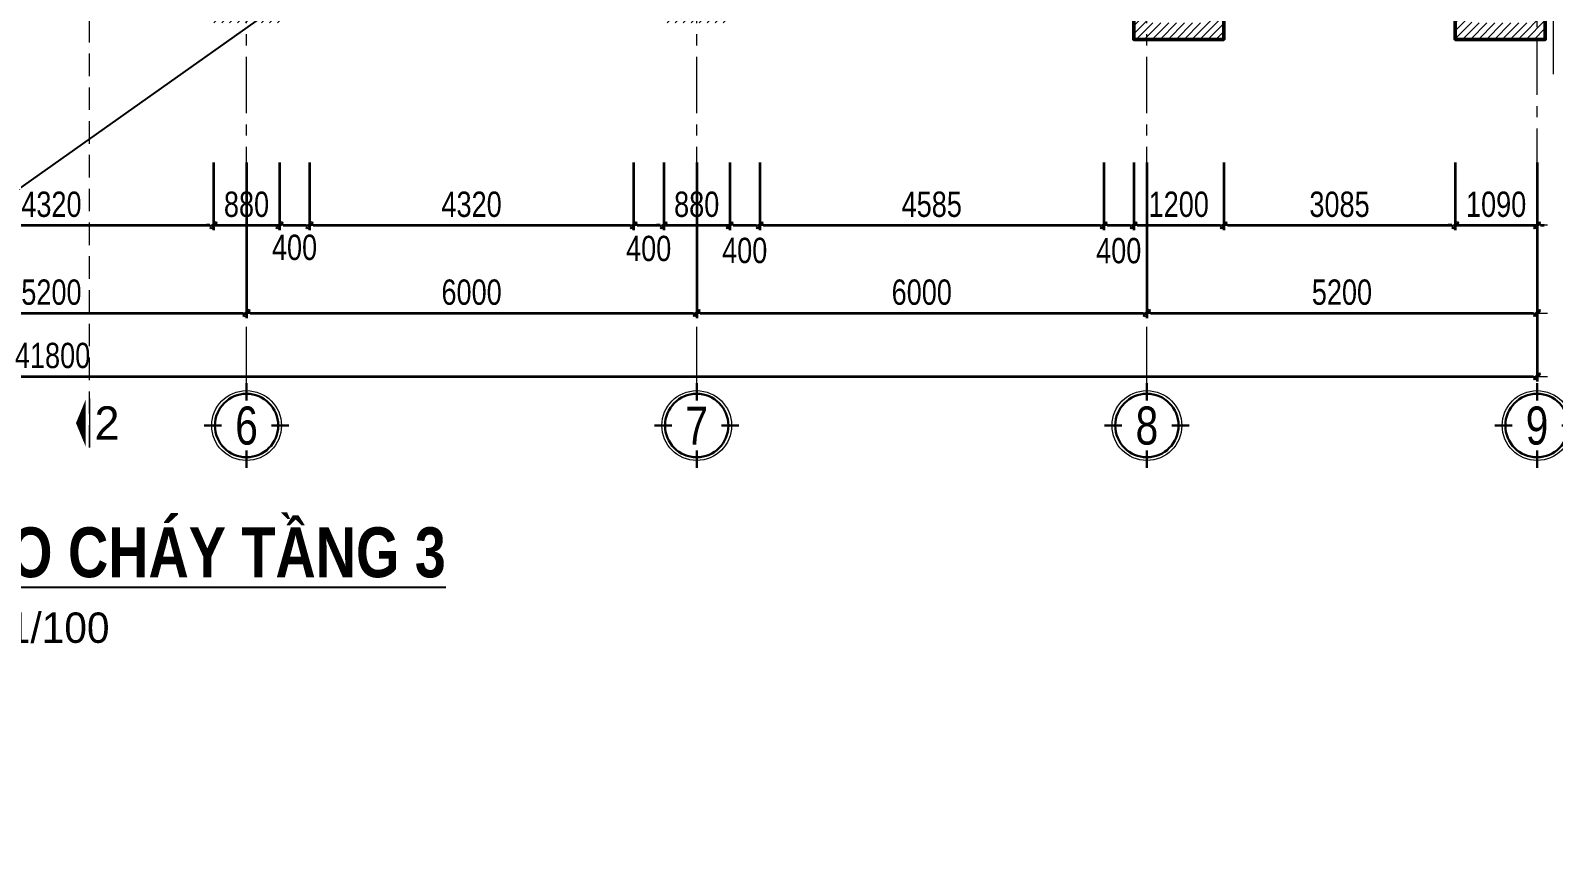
# Model space of a CAD drawing. Header units: millimetres. Extents: x 1109421 to 1726579, y -247837 to 144927.
# Drawn here: x 1482834 to 1503134, y -223999 to -213152 of the extents above; entities that cross this region are included whole.
import ezdxf
from ezdxf.enums import TextEntityAlignment as Align

# ---------------------------------------------------------------- set-up
doc = ezdxf.new("R2010")
doc.units = ezdxf.units.MM
doc.header["$LTSCALE"] = 600
doc.header["$MEASUREMENT"] = 0
for name, pattern in [('CENTER', [2, 1.25, -0.25, 0.25, -0.25]), ('DASHED', [0.75, 0.5, -0.25]), ('HIDDEN', [0.375, 0.25, -0.125])]:
    doc.linetypes.add(name, pattern=pattern)
doc.layers.get('0').update_dxf_attribs({"lineweight": 0})
doc.layers.get('Defpoints').update_dxf_attribs({"lineweight": 0})
for name, color, linetype, lineweight in [('cat1', 30, 'Continuous', 50), ('dim', 144, 'Continuous', 13), ('hatch1', 136, 'Continuous', 9), ('LC ISO', 153, 'Continuous', 13), ('LC Khac', 4, 'Continuous', 9), ('LC MANH DUT', 35, 'HIDDEN', 5), ('LC Text2', 7, 'Continuous', 25), ('PCCC-BAO CHAY - DAY', 3, 'DASHED', 35), ('thay1', 63, 'Continuous', 18), ('truc', 76, 'CENTER', 9)]:
    doc.layers.add(name, color=color, linetype=linetype, lineweight=lineweight)
doc.layers.add('KCS_Plotter', color=11, linetype='Continuous', plot=False)
doc.styles.add('EG 1', font='VHAVANB.TTF')
doc.styles.add('HOATBIF', font='hoatbif.shx', dxfattribs={"width": 0.8})
doc.styles.add('LC 1', font='VHAVANB.TTF')
doc.styles.add('LC3', font='VHARIALB.TTF', dxfattribs={"width": 0.8})
doc.styles.add('Tahoma', font='tahoma.ttf')
doc.dimstyles.new('1-135', dxfattribs={"dimscale": 135, "dimtxt": 2.5, "dimasz": 0.35, "dimexe": 0.5, "dimexo": 0, "dimgap": 0.8, "dimtad": 1, "dimdec": 0, "dimzin": 0, "dimdsep": 46, "dimtxsty": 'HOATBIF', "dimblk1": 'DOT', "dimblk2": 'DOT', "dimsah": 1, "dimcen": -1, "dimdle": 1, "dimclrd": 256, "dimclre": 256, "dimclrt": 4, "dimadec": 3, "dimazin": 2, "dimtfac": 0.333333, "dimtdec": 0, "dimtix": 1, "dimtmove": 2, "dimatfit": 3, "dimldrblk": 'DOT', "dimfxl": 1, "dimtvp": 0.833333, "dimtolj": 1, "dimtzin": 0, "dimarcsym": 0})

# ---------------------------------------------------------------- blocks, each defined once
blk = doc.blocks.new('t 2')
at = {"layer": 'LC Khac'}
for points in [[(-3380, -1984), (-3600, -1984), (-3600, -1634), (-3380, -1634)], [(110, -1984), (-110, -1984), (-110, -1634), (110, -1634)], [(-3600, -7448), (-3600, -7228), (-3250, -7228), (-3250, -7448)], [(-3380, -9544), (-3600, -9544), (-3600, -9324), (-3380, -9324)], [(110, -9544), (-110, -9544), (-110, -9324), (110, -9324)], [(-3380, -13058), (-3600, -13058), (-3600, -12838), (-3380, -12838)], [(-3380, -15934), (-3600, -15934), (-3600, -15714), (-3380, -15714)], [(110, -15934), (-110, -15934), (-110, -15714), (110, -15714)]]:
    blk.add_hatch(color=256, dxfattribs=at).paths.add_polyline_path(points)
at = {"layer": 'LC Khac', "ltscale": 5}
for p, q in [((-2630, -11344), (-2630, -14964)), ((-3380, -11829), (-1930, -11829)), ((-1880, -11829), (-1880, -14214)), ((-1880, -11829), (-1880, -11829)), ((-1610, -11829), (-1880, -11829)), ((-1610, -13369), (-1610, -11829)), ((-1560, -11829), (-110, -11829)), ((-110, -12094), (-110, -11829)), ((-3380, -12094), (-1930, -12094)), ((-1880, -12094), (-1880, -12094)), ((-1560, -12094), (-110, -12094)), ((-110, -15714), (-110, -12094)), ((-110, -12094), (110, -12094)), ((110, -15714), (110, -12094)), ((-3380, -12359), (-1930, -12359)), ((-1880, -12359), (-1880, -12359)), ((-1560, -12359), (-110, -12359)), ((-3380, -12624), (-1930, -12624)), ((-1560, -12624), (-110, -12624)), ((-3380, -12889), (-1930, -12889)), ((-1560, -12889), (-110, -12889)), ((-3380, -13154), (-1930, -13154)), ((-1610, -13369), (-110, -13104)), ((-1610, -13419), (-110, -13154)), ((-1560, -13154), (-398, -13154)), ((-3380, -13419), (-1930, -13419)), ((-1610, -14214), (-1610, -13419)), ((-1560, -13419), (-110, -13419)), ((-860, -14964), (-860, -13419)), ((-3380, -13684), (-1930, -13684)), ((-1560, -13684), (-110, -13684)), ((-3380, -13949), (-1930, -13949)), ((-1560, -13949), (-110, -13949)), ((-3380, -14214), (-1930, -14214)), ((-1880, -14214), (-1610, -14214)), ((-1560, -14214), (-110, -14214)), ((-1560, -14214), (-110, -14214)), ((-2630, -14964), (-860, -14964))]:
    blk.add_line(p, q, dxfattribs=at)
for points in [[(-3381, -7444), (-3601, -7444), (-3601, -1637), (-3381, -1637)], [(-3380, -1854), (-2360, -1854), (-2360, -1634), (-3380, -1634)], [(-2360, -1854), (-1160, -1854), (-1160, -1634), (-2360, -1634)], [(-1160, -1854), (-110, -1854), (-110, -1634), (-1160, -1634)], [(110, -1854), (1100, -1854), (1100, -1634), (110, -1634)], [(1100, -1854), (2019, -1854), (2019, -1634), (1100, -1634)], [(-3601, -7444), (-3380, -7444), (-3380, -9544), (-3601, -9544)], [(-3600, -12838), (-3380, -12838), (-3380, -9544), (-3600, -9544)], [(-3600, -13058), (-3600, -14214), (-3380, -14214), (-3380, -13058)], [(-3380, -15934), (-110, -15934), (-110, -15714), (-3380, -15714)], [(110, -15934), (1145, -15934), (1145, -15714), (110, -15714)]]:
    blk.add_lwpolyline(points, close=True, dxfattribs=at)
for points in [[(2019, -10438), (-3380, -10438), (-3380, -10658), (2019, -10658)], [(-860, -13287), (-860, -14964), (-2630, -14964), (-2630, -11344), (-860, -11344), (-860, -13236)], [(-1560, -13411), (-1560, -14264), (-1930, -14264), (-1930, -11779), (-1560, -11779), (-1560, -13360)], [(-3380, -13154), (-2630, -13419), (-1880, -13154)], [(-1610, -13552), (-860, -13287), (-110, -13552)]]:
    blk.add_lwpolyline(points, dxfattribs=at)
at = {"layer": 'thay1', "ltscale": 5}
blk.add_lwpolyline([(2019, 15), (2019, -7089), (2447, -7089), (1812, -7342), (2019, -7342), (2019, -16886)], dxfattribs=at)
at = {"layer": 'truc'}
for p, q in [((-3490, -16837), (-3490, 0)), ((0, -16837), (0, 0)), ((1825, -7337), (-3881, -7338)), ((2019, -9437), (-3881, -9438)), ((2023, -12938), (-3881, -12938)), ((2019, -15934), (-3600, -15934))]:
    blk.add_line(p, q, dxfattribs=at)
blk.add_lwpolyline([(2019, -1634), (-3881, -1634)], dxfattribs=at)
blk = doc.blocks.new('TIEUDE1')
at = {"layer": 'LC Text2', "color": 7, "style": 'LC 1'}
blk.add_attdef('TIªU§Ò', text='', height=5, dxfattribs=at).set_placement((0, 0), align=Align.BOTTOM_CENTER)
blk.add_attdef('TL', text='', height=3, dxfattribs=at).set_placement((0, -2), align=Align.TOP_CENTER)
blk = doc.blocks.new('KyHieu TrucDinhVi')
at = {"color": 7, "lineweight": 30}
for p, q in [((0, 2.36), (0, 4)), ((-2.36, 0), (-4, 0)), ((2.36, 0), (4, 0)), ((0, -2.36), (0, -4))]:
    blk.add_line(p, q, dxfattribs=at)
blk.add_circle((0, 0), 3.3)
blk.add_circle((0, 0), 3, dxfattribs=at)
at = {"ltscale": 20, "style": 'Tahoma'}
blk.add_attdef('AA', text='', height=3, dxfattribs=at).set_placement((0, 0), align=Align.MIDDLE_CENTER)
blk = doc.blocks.new('DOT')
at = {"layer": 'dim'}
for p, q in [((-3, 0), (3, 0)), ((-1, -1), (1, 1))]:
    blk.add_line(p, q, dxfattribs=at)
blk.add_lwpolyline([(0.5, 1), (-1, -0.5), (-0.5, -1), (1, 0.5)], close=True, dxfattribs=at)
blk = doc.blocks.new('*D2245')
at = {"layer": 'Defpoints', "color": 0, "transparency": 16777216}
for p in [(23434, 6555), (28634, 6555), (28634, 4548)]:
    blk.add_point(p, dxfattribs=at)
at = {"layer": 'dim', "lineweight": -2, "transparency": 16777216}
for p, q in [((23434, 6555), (23434, 4481)), ((28634, 6555), (28634, 4481)), ((23482, 4548), (28587, 4548))]:
    blk.add_line(p, q, dxfattribs=at)
at = {"layer": 'dim', "lineweight": -2, "transparency": 16777216, "xscale": 47.25, "yscale": 47.25, "zscale": 47.25, "rotation": 180}
blk.add_blockref('DOT', (23434, 4548), dxfattribs=at)
at = {"layer": 'dim', "lineweight": -2, "transparency": 16777216, "xscale": 47.25, "yscale": 47.25, "zscale": 47.25}
blk.add_blockref('DOT', (28634, 4548), dxfattribs=at)
at = {"layer": 'dim', "color": 4, "transparency": 16777216, "insert": (26034, 4825), "char_height": 337.5, "attachment_point": 5, "style": 'HOATBIF'}
blk.add_mtext('\\A1;5200', dxfattribs=at)
blk = doc.blocks.new('_Dot')
at = {"color": 0, "linetype": 'ByBlock', "lineweight": -2}
blk.add_line((-0.5, 0), (-1, 0), dxfattribs=at)
at = {"color": 0, "linetype": 'ByBlock', "const_width": 0.5}
blk.add_lwpolyline([(-0.25, 0, 1), (0.25, 0, 1)], format="xyb", close=True, dxfattribs=at)
blk = doc.blocks.new('*D2246')
at = {"layer": 'Defpoints', "color": 0, "transparency": 16777216}
for p in [(28634, 6555), (34634, 6555), (34634, 4548)]:
    blk.add_point(p, dxfattribs=at)
at = {"layer": 'dim', "lineweight": -2, "transparency": 16777216}
for p, q in [((28634, 6555), (28634, 4481)), ((34634, 6555), (34634, 4481)), ((28682, 4548), (34587, 4548))]:
    blk.add_line(p, q, dxfattribs=at)
at = {"layer": 'dim', "lineweight": -2, "transparency": 16777216, "xscale": 47.25, "yscale": 47.25, "zscale": 47.25, "rotation": 180}
blk.add_blockref('DOT', (28634, 4548), dxfattribs=at)
at = {"layer": 'dim', "lineweight": -2, "transparency": 16777216, "xscale": 47.25, "yscale": 47.25, "zscale": 47.25}
blk.add_blockref('DOT', (34634, 4548), dxfattribs=at)
at = {"layer": 'dim', "color": 4, "transparency": 16777216, "insert": (31634, 4825), "char_height": 337.5, "attachment_point": 5, "style": 'HOATBIF'}
blk.add_mtext('\\A1;6000', dxfattribs=at)
blk = doc.blocks.new('*D2306')
at = {"layer": 'Defpoints', "color": 0, "transparency": 16777216}
for p in [(34634, 6555), (40634, 6555), (40634, 4548)]:
    blk.add_point(p, dxfattribs=at)
at = {"layer": 'dim', "lineweight": -2, "transparency": 16777216}
for p, q in [((34634, 6555), (34634, 4481)), ((40634, 6555), (40634, 4481)), ((34682, 4548), (40587, 4548))]:
    blk.add_line(p, q, dxfattribs=at)
at = {"layer": 'dim', "lineweight": -2, "transparency": 16777216, "xscale": 47.25, "yscale": 47.25, "zscale": 47.25, "rotation": 180}
blk.add_blockref('DOT', (34634, 4548), dxfattribs=at)
at = {"layer": 'dim', "lineweight": -2, "transparency": 16777216, "xscale": 47.25, "yscale": 47.25, "zscale": 47.25}
blk.add_blockref('DOT', (40634, 4548), dxfattribs=at)
at = {"layer": 'dim', "color": 4, "transparency": 16777216, "insert": (37634, 4825), "char_height": 337.5, "attachment_point": 5, "style": 'HOATBIF'}
blk.add_mtext('\\A1;6000', dxfattribs=at)
blk = doc.blocks.new('*D2307')
at = {"layer": 'Defpoints', "color": 0, "transparency": 16777216}
for p in [(40634, 6555), (45834, 6555), (45834, 4548)]:
    blk.add_point(p, dxfattribs=at)
at = {"layer": 'dim', "lineweight": -2, "transparency": 16777216}
for p, q in [((40634, 6555), (40634, 4481)), ((45834, 6555), (45834, 4481)), ((40682, 4548), (45787, 4548))]:
    blk.add_line(p, q, dxfattribs=at)
at = {"layer": 'dim', "lineweight": -2, "transparency": 16777216, "xscale": 47.25, "yscale": 47.25, "zscale": 47.25, "rotation": 180}
blk.add_blockref('DOT', (40634, 4548), dxfattribs=at)
at = {"layer": 'dim', "lineweight": -2, "transparency": 16777216, "xscale": 47.25, "yscale": 47.25, "zscale": 47.25}
blk.add_blockref('DOT', (45834, 4548), dxfattribs=at)
at = {"layer": 'dim', "color": 4, "transparency": 16777216, "insert": (43234, 4825), "char_height": 337.5, "attachment_point": 5, "style": 'HOATBIF'}
blk.add_mtext('\\A1;5200', dxfattribs=at)
blk = doc.blocks.new('*D2323')
at = {"layer": 'Defpoints', "color": 0, "transparency": 16777216}
for p in [(23874, 6555), (28194, 6555), (28194, 5719)]:
    blk.add_point(p, dxfattribs=at)
at = {"layer": 'dim', "lineweight": -2, "transparency": 16777216}
for p, q in [((23874, 6555), (23874, 5651)), ((28194, 6555), (28194, 5651)), ((23922, 5719), (28147, 5719))]:
    blk.add_line(p, q, dxfattribs=at)
at = {"layer": 'dim', "lineweight": -2, "transparency": 16777216, "xscale": 47.25, "yscale": 47.25, "zscale": 47.25, "rotation": 180}
blk.add_blockref('DOT', (23874, 5719), dxfattribs=at)
at = {"layer": 'dim', "lineweight": -2, "transparency": 16777216, "xscale": 47.25, "yscale": 47.25, "zscale": 47.25}
blk.add_blockref('DOT', (28194, 5719), dxfattribs=at)
at = {"layer": 'dim', "color": 4, "transparency": 16777216, "insert": (26034, 5996), "char_height": 337.5, "attachment_point": 5, "style": 'HOATBIF'}
blk.add_mtext('\\A1;4320', dxfattribs=at)
blk = doc.blocks.new('*D2324')
at = {"layer": 'Defpoints', "color": 0, "transparency": 16777216}
for p in [(28194, 6555), (29074, 6555), (29074, 5719)]:
    blk.add_point(p, dxfattribs=at)
at = {"layer": 'dim', "lineweight": -2, "transparency": 16777216}
for p, q in [((28194, 6555), (28194, 5651)), ((29074, 6555), (29074, 5651)), ((28147, 5719), (28100, 5719)), ((28194, 5719), (29074, 5719)), ((29122, 5719), (29169, 5719))]:
    blk.add_line(p, q, dxfattribs=at)
at = {"layer": 'dim', "lineweight": -2, "transparency": 16777216, "xscale": 47.25, "yscale": 47.25, "zscale": 47.25}
blk.add_blockref('DOT', (28194, 5719), dxfattribs=at)
at = {"layer": 'dim', "lineweight": -2, "transparency": 16777216, "xscale": 47.25, "yscale": 47.25, "zscale": 47.25, "rotation": 180}
blk.add_blockref('DOT', (29074, 5719), dxfattribs=at)
at = {"layer": 'dim', "color": 4, "transparency": 16777216, "insert": (28634, 5996), "char_height": 337.5, "attachment_point": 5, "style": 'HOATBIF'}
blk.add_mtext('\\A1;880', dxfattribs=at)
blk = doc.blocks.new('*D2325')
at = {"layer": 'Defpoints', "color": 0, "transparency": 16777216}
for p in [(29074, 6555), (29474, 6555), (29474, 5719)]:
    blk.add_point(p, dxfattribs=at)
at = {"layer": 'dim', "lineweight": -2, "transparency": 16777216}
for p, q in [((29074, 6555), (29074, 5651)), ((29474, 6555), (29474, 5651)), ((29122, 5719), (29427, 5719))]:
    blk.add_line(p, q, dxfattribs=at)
at = {"layer": 'dim', "lineweight": -2, "transparency": 16777216, "xscale": 47.25, "yscale": 47.25, "zscale": 47.25, "rotation": 180}
blk.add_blockref('DOT', (29074, 5719), dxfattribs=at)
at = {"layer": 'dim', "lineweight": -2, "transparency": 16777216, "xscale": 47.25, "yscale": 47.25, "zscale": 47.25}
blk.add_blockref('DOT', (29474, 5719), dxfattribs=at)
at = {"layer": 'dim', "color": 4, "transparency": 16777216, "insert": (29274, 5422), "char_height": 337.5, "attachment_point": 5, "style": 'HOATBIF'}
blk.add_mtext('\\A1;400', dxfattribs=at)
blk = doc.blocks.new('*D2326')
at = {"layer": 'Defpoints', "color": 0, "transparency": 16777216}
for p in [(29474, 6555), (33794, 6555), (33794, 5719)]:
    blk.add_point(p, dxfattribs=at)
at = {"layer": 'dim', "lineweight": -2, "transparency": 16777216}
for p, q in [((29474, 6555), (29474, 5651)), ((33794, 6555), (33794, 5651)), ((29522, 5719), (33747, 5719))]:
    blk.add_line(p, q, dxfattribs=at)
at = {"layer": 'dim', "lineweight": -2, "transparency": 16777216, "xscale": 47.25, "yscale": 47.25, "zscale": 47.25, "rotation": 180}
blk.add_blockref('DOT', (29474, 5719), dxfattribs=at)
at = {"layer": 'dim', "lineweight": -2, "transparency": 16777216, "xscale": 47.25, "yscale": 47.25, "zscale": 47.25}
blk.add_blockref('DOT', (33794, 5719), dxfattribs=at)
at = {"layer": 'dim', "color": 4, "transparency": 16777216, "insert": (31634, 5996), "char_height": 337.5, "attachment_point": 5, "style": 'HOATBIF'}
blk.add_mtext('\\A1;4320', dxfattribs=at)
blk = doc.blocks.new('*D2327')
at = {"layer": 'Defpoints', "color": 0, "transparency": 16777216}
for p in [(33794, 6555), (34194, 6555), (34194, 5719)]:
    blk.add_point(p, dxfattribs=at)
at = {"layer": 'dim', "lineweight": -2, "transparency": 16777216}
for p, q in [((33794, 6555), (33794, 5651)), ((34194, 6555), (34194, 5651)), ((33842, 5719), (34147, 5719))]:
    blk.add_line(p, q, dxfattribs=at)
at = {"layer": 'dim', "lineweight": -2, "transparency": 16777216, "xscale": 47.25, "yscale": 47.25, "zscale": 47.25, "rotation": 180}
blk.add_blockref('DOT', (33794, 5719), dxfattribs=at)
at = {"layer": 'dim', "lineweight": -2, "transparency": 16777216, "xscale": 47.25, "yscale": 47.25, "zscale": 47.25}
blk.add_blockref('DOT', (34194, 5719), dxfattribs=at)
at = {"layer": 'dim', "color": 4, "transparency": 16777216, "insert": (33994, 5407), "char_height": 337.5, "attachment_point": 5, "style": 'HOATBIF'}
blk.add_mtext('\\A1;400', dxfattribs=at)
blk = doc.blocks.new('*D2328')
at = {"layer": 'Defpoints', "color": 0, "transparency": 16777216}
for p in [(34194, 6555), (35074, 6555), (35074, 5719)]:
    blk.add_point(p, dxfattribs=at)
at = {"layer": 'dim', "lineweight": -2, "transparency": 16777216}
for p, q in [((34194, 6555), (34194, 5651)), ((35074, 6555), (35074, 5651)), ((34147, 5719), (34100, 5719)), ((34194, 5719), (35074, 5719)), ((35122, 5719), (35169, 5719))]:
    blk.add_line(p, q, dxfattribs=at)
at = {"layer": 'dim', "lineweight": -2, "transparency": 16777216, "xscale": 47.25, "yscale": 47.25, "zscale": 47.25}
blk.add_blockref('DOT', (34194, 5719), dxfattribs=at)
at = {"layer": 'dim', "lineweight": -2, "transparency": 16777216, "xscale": 47.25, "yscale": 47.25, "zscale": 47.25, "rotation": 180}
blk.add_blockref('DOT', (35074, 5719), dxfattribs=at)
at = {"layer": 'dim', "color": 4, "transparency": 16777216, "insert": (34634, 5996), "char_height": 337.5, "attachment_point": 5, "style": 'HOATBIF'}
blk.add_mtext('\\A1;880', dxfattribs=at)
blk = doc.blocks.new('*D2329')
at = {"layer": 'Defpoints', "color": 0, "transparency": 16777216}
for p in [(35074, 6555), (35474, 6555), (35474, 5719)]:
    blk.add_point(p, dxfattribs=at)
at = {"layer": 'dim', "lineweight": -2, "transparency": 16777216}
for p, q in [((35074, 6555), (35074, 5651)), ((35474, 6555), (35474, 5651)), ((35122, 5719), (35427, 5719))]:
    blk.add_line(p, q, dxfattribs=at)
at = {"layer": 'dim', "lineweight": -2, "transparency": 16777216, "xscale": 47.25, "yscale": 47.25, "zscale": 47.25, "rotation": 180}
blk.add_blockref('DOT', (35074, 5719), dxfattribs=at)
at = {"layer": 'dim', "lineweight": -2, "transparency": 16777216, "xscale": 47.25, "yscale": 47.25, "zscale": 47.25}
blk.add_blockref('DOT', (35474, 5719), dxfattribs=at)
at = {"layer": 'dim', "color": 4, "transparency": 16777216, "insert": (35274, 5381), "char_height": 337.5, "attachment_point": 5, "style": 'HOATBIF'}
blk.add_mtext('\\A1;400', dxfattribs=at)
blk = doc.blocks.new('*D2330')
at = {"layer": 'Defpoints', "color": 0, "transparency": 16777216}
for p in [(35474, 6555), (40059, 6555), (40059, 5719)]:
    blk.add_point(p, dxfattribs=at)
at = {"layer": 'dim', "lineweight": -2, "transparency": 16777216}
for p, q in [((35474, 6555), (35474, 5651)), ((40059, 6555), (40059, 5651)), ((35522, 5719), (40012, 5719))]:
    blk.add_line(p, q, dxfattribs=at)
at = {"layer": 'dim', "lineweight": -2, "transparency": 16777216, "xscale": 47.25, "yscale": 47.25, "zscale": 47.25, "rotation": 180}
blk.add_blockref('DOT', (35474, 5719), dxfattribs=at)
at = {"layer": 'dim', "lineweight": -2, "transparency": 16777216, "xscale": 47.25, "yscale": 47.25, "zscale": 47.25}
blk.add_blockref('DOT', (40059, 5719), dxfattribs=at)
at = {"layer": 'dim', "color": 4, "transparency": 16777216, "insert": (37767, 5996), "char_height": 337.5, "attachment_point": 5, "style": 'HOATBIF'}
blk.add_mtext('\\A1;4585', dxfattribs=at)
blk = doc.blocks.new('*D2331')
at = {"layer": 'Defpoints', "color": 0, "transparency": 16777216}
for p in [(40059, 6555), (40459, 6555), (40459, 5719)]:
    blk.add_point(p, dxfattribs=at)
at = {"layer": 'dim', "lineweight": -2, "transparency": 16777216}
for p, q in [((40059, 6555), (40059, 5651)), ((40459, 6555), (40459, 5651)), ((40107, 5719), (40412, 5719))]:
    blk.add_line(p, q, dxfattribs=at)
at = {"layer": 'dim', "lineweight": -2, "transparency": 16777216, "xscale": 47.25, "yscale": 47.25, "zscale": 47.25, "rotation": 180}
blk.add_blockref('DOT', (40059, 5719), dxfattribs=at)
at = {"layer": 'dim', "lineweight": -2, "transparency": 16777216, "xscale": 47.25, "yscale": 47.25, "zscale": 47.25}
blk.add_blockref('DOT', (40459, 5719), dxfattribs=at)
at = {"layer": 'dim', "color": 4, "transparency": 16777216, "insert": (40259, 5378), "char_height": 337.5, "attachment_point": 5, "style": 'HOATBIF'}
blk.add_mtext('\\A1;400', dxfattribs=at)
blk = doc.blocks.new('*D2332')
at = {"layer": 'Defpoints', "color": 0, "transparency": 16777216}
for p in [(40459, 6555), (41659, 6555), (41659, 5719)]:
    blk.add_point(p, dxfattribs=at)
at = {"layer": 'dim', "lineweight": -2, "transparency": 16777216}
for p, q in [((40459, 6555), (40459, 5651)), ((41659, 6555), (41659, 5651)), ((40507, 5719), (41612, 5719))]:
    blk.add_line(p, q, dxfattribs=at)
at = {"layer": 'dim', "lineweight": -2, "transparency": 16777216, "xscale": 47.25, "yscale": 47.25, "zscale": 47.25, "rotation": 180}
blk.add_blockref('DOT', (40459, 5719), dxfattribs=at)
at = {"layer": 'dim', "lineweight": -2, "transparency": 16777216, "xscale": 47.25, "yscale": 47.25, "zscale": 47.25}
blk.add_blockref('DOT', (41659, 5719), dxfattribs=at)
at = {"layer": 'dim', "color": 4, "transparency": 16777216, "insert": (41059, 5996), "char_height": 337.5, "attachment_point": 5, "style": 'HOATBIF'}
blk.add_mtext('\\A1;1200', dxfattribs=at)
blk = doc.blocks.new('*D2333')
at = {"layer": 'Defpoints', "color": 0, "transparency": 16777216}
for p in [(41659, 6555), (44744, 6555), (44744, 5719)]:
    blk.add_point(p, dxfattribs=at)
at = {"layer": 'dim', "lineweight": -2, "transparency": 16777216}
for p, q in [((41659, 6555), (41659, 5651)), ((44744, 6555), (44744, 5651)), ((41707, 5719), (44697, 5719))]:
    blk.add_line(p, q, dxfattribs=at)
at = {"layer": 'dim', "lineweight": -2, "transparency": 16777216, "xscale": 47.25, "yscale": 47.25, "zscale": 47.25, "rotation": 180}
blk.add_blockref('DOT', (41659, 5719), dxfattribs=at)
at = {"layer": 'dim', "lineweight": -2, "transparency": 16777216, "xscale": 47.25, "yscale": 47.25, "zscale": 47.25}
blk.add_blockref('DOT', (44744, 5719), dxfattribs=at)
at = {"layer": 'dim', "color": 4, "transparency": 16777216, "insert": (43202, 5996), "char_height": 337.5, "attachment_point": 5, "style": 'HOATBIF'}
blk.add_mtext('\\A1;3085', dxfattribs=at)
blk = doc.blocks.new('*D2334')
at = {"layer": 'Defpoints', "color": 0, "transparency": 16777216}
for p in [(44744, 6555), (45834, 6555), (45834, 5719)]:
    blk.add_point(p, dxfattribs=at)
at = {"layer": 'dim', "lineweight": -2, "transparency": 16777216}
for p, q in [((44744, 6555), (44744, 5651)), ((45834, 6555), (45834, 5651)), ((44697, 5719), (44650, 5719)), ((44744, 5719), (45834, 5719)), ((45882, 5719), (45929, 5719))]:
    blk.add_line(p, q, dxfattribs=at)
at = {"layer": 'dim', "lineweight": -2, "transparency": 16777216, "xscale": 47.25, "yscale": 47.25, "zscale": 47.25}
blk.add_blockref('DOT', (44744, 5719), dxfattribs=at)
at = {"layer": 'dim', "lineweight": -2, "transparency": 16777216, "xscale": 47.25, "yscale": 47.25, "zscale": 47.25, "rotation": 180}
blk.add_blockref('DOT', (45834, 5719), dxfattribs=at)
at = {"layer": 'dim', "color": 4, "transparency": 16777216, "insert": (45289, 5996), "char_height": 337.5, "attachment_point": 5, "style": 'HOATBIF'}
blk.add_mtext('\\A1;1090', dxfattribs=at)
blk = doc.blocks.new('*D2335')
at = {"layer": 'Defpoints', "color": 0, "transparency": 16777216}
for p in [(4034, 6555), (45834, 6555), (45834, 3704)]:
    blk.add_point(p, dxfattribs=at)
at = {"layer": 'dim', "lineweight": -2, "transparency": 16777216}
for p, q in [((4034, 6555), (4034, 3636)), ((45834, 6555), (45834, 3636)), ((4082, 3704), (45787, 3704))]:
    blk.add_line(p, q, dxfattribs=at)
at = {"layer": 'dim', "lineweight": -2, "transparency": 16777216, "xscale": 47.25, "yscale": 47.25, "zscale": 47.25, "rotation": 180}
blk.add_blockref('DOT', (4034, 3704), dxfattribs=at)
at = {"layer": 'dim', "lineweight": -2, "transparency": 16777216, "xscale": 47.25, "yscale": 47.25, "zscale": 47.25}
blk.add_blockref('DOT', (45834, 3704), dxfattribs=at)
at = {"layer": 'dim', "color": 4, "transparency": 16777216, "insert": (26049, 3981), "char_height": 337.5, "attachment_point": 5, "style": 'HOATBIF'}
blk.add_mtext('\\A1;41800', dxfattribs=at)
blk = doc.blocks.new('cat11')
at = {"layer": 'LC Khac', "color": 1, "ltscale": 2}
blk.add_line((0, 0), (0, 485), dxfattribs=at)
blk.add_lwpolyline([(-134, 243, 0, 471, 0), (-37, 243, 275, 275, 0)], format="xyseb", dxfattribs=at)
at = {"ltscale": 2, "style": 'LC 1'}
blk.add_attdef('A', text='', height=330, dxfattribs=at).set_placement((179, 243), align=Align.MIDDLE_CENTER)
blk = doc.blocks.new('A$C08333679')
at = {"layer": 'hatch1'}
h = blk.add_hatch(dxfattribs=at)
h.set_pattern_fill('ANSI31', color=256, scale=600)
h.set_pattern_definition([(45, (-2017569.24, 46159.94), (-53.0330086, 53.0330086), [])])
h.paths.add_polyline_path([(45944.5, 20855.4), (3924.5, 20855.4), (3924.5, 15345.4), (4144.5, 15345.4), (4144.5, 20635.4), (6384.5, 20635.4), (6384.5, 14845.4), (6604.5, 14845.4), (6604.5, 20635.4), (15924.5, 20635.4), (15924.5, 15445.4), (16144.5, 15445.4), (16144.5, 15635.4), (19424.5, 15635.4), (19424.5, 15745.4), (16144.5, 15745.4), (16144.5, 20635.4), (20644.5, 20635.4), (20644.5, 15745.4), (20424.5, 15745.4), (20424.5, 15635.4), (21266.3, 15635.4), (21486.3, 15855.4), (20864.5, 15855.4), (20864.5, 20635.4), (23324.5, 20635.4), (23324.5, 15855.4), (22646.3, 15855.4), (22866.3, 15635.4), (25754.5, 15635.4), (25754.5, 15745.4), (23544.5, 15745.4), (23544.5, 20635.4), (28524.5, 20635.4), (28524.5, 15745.4), (28744.5, 15745.4), (28744.5, 20635.4), (31569.5, 20635.4), (31569.5, 17635.4), (30469.5, 17635.4), (30469.5, 16755.4), (30579.5, 16755.4), (30579.5, 17525.4), (32579.5, 17525.4), (32579.5, 16755.4), (32689.5, 16755.4), (32689.5, 17635.4), (31789.5, 17635.4), (31789.5, 20635.4), (34524.5, 20635.4), (34524.5, 15745.4), (32689.5, 15745.4), (32689.5, 15855.4), (32579.5, 15855.4), (32579.5, 15635.4), (35069.5, 15635.4), (35069.5, 15855.4), (34744.5, 15855.4), (34744.5, 20635.4), (37579.5, 20635.4), (37579.5, 15855.4), (37469.5, 15855.4), (37469.5, 15635.4), (37579.5, 15635.4), (37949.5, 15635.4), (37949.5, 15855.4), (37689.5, 15855.4), (37689.5, 20635.4), (40579.5, 20635.4), (40579.5, 15855.4), (40349.5, 15855.4), (40349.5, 15635.4), (41014.5, 15635.4), (41014.5, 15855.4), (40689.5, 15855.4), (40689.5, 20635.4), (45724.5, 20635.4), (45724.5, 15855.4), (43414.5, 15855.4), (43414.5, 15635.4), (43524.5, 15635.4), (43524.5, 14895.4), (43744.5, 14895.4), (43744.5, 15635.4), (45724.5, 15635.4), (45724.5, 8855.4), (44744.5, 8855.4), (44744.5, 8195.4), (45944.5, 8195.4), (45944.5, 8855.4)])
h.paths.add_polyline_path([(44964.5, 8635.4), (45724.5, 8635.4), (45724.5, 8415.4), (44964.5, 8415.4)], flags=16)
h.paths.add_polyline_path([(30579.5, 15855.4), (30469.5, 15855.4), (30469.5, 15745.4), (27054.5, 15745.4), (27054.5, 15635.4), (30579.5, 15635.4)], flags=17)
h.paths.add_polyline_path([(36569.5, 15855.4), (36269.5, 15855.4), (36269.5, 15635.4), (36569.5, 15635.4)], flags=17)
h.paths.add_polyline_path([(39449.5, 15855.4), (39149.5, 15855.4), (39149.5, 15635.4), (39449.5, 15635.4)], flags=17)
h.paths.add_polyline_path([(42514.5, 15855.4), (42214.5, 15855.4), (42214.5, 15635.4), (42514.5, 15635.4)], flags=17)
h.paths.add_polyline_path([(43744.5, 13995.4), (43524.5, 13995.4), (43524.5, 12855.4), (41809.5, 12855.4), (41809.5, 12635.4), (45724.5, 12635.4), (45724.5, 12855.4), (43744.5, 12855.4)], flags=17)
h.paths.add_polyline_path([(41659.5, 8855.4), (40634.5, 8855.4), (40634.5, 12635.4), (40809.5, 12635.4), (40809.5, 12855.4), (40354.5, 12855.4), (40354.5, 12635.4), (40524.5, 12635.4), (40524.5, 8855.4), (40059.5, 8855.4), (40059.5, 8635.4), (40459.5, 8635.4), (40459.5, 8195.4), (41659.5, 8195.4)])
h.paths.add_polyline_path([(40674, 8635.4), (41434, 8635.4), (41434, 8415.4), (40674, 8415.4)], flags=16)
h.paths.add_polyline_path([(37954.5, 12855.4), (37469.5, 12855.4), (37469.5, 12635.4), (37579.5, 12635.4), (37579.5, 8855.4), (37689.5, 8855.4), (37689.5, 12635.4), (37954.5, 12635.4)], flags=17)
h.paths.add_polyline_path([(35069.5, 12855.4), (34359.5, 12855.4), (34359.5, 12635.4), (34579.5, 12635.4), (34579.5, 8855.4), (34689.5, 8855.4), (34689.5, 12635.4), (35069.5, 12635.4)], flags=17)
h.paths.add_polyline_path([(36569.5, 12855.4), (36269.5, 12855.4), (36269.5, 12635.4), (36569.5, 12635.4)], flags=17)
h.paths.add_polyline_path([(39454.5, 12855.4), (39154.5, 12855.4), (39154.5, 12635.4), (39454.5, 12635.4)], flags=17)
h.paths.add_polyline_path([(35474.5, 8855.4), (35074.5, 8855.4), (34194.5, 8855.4), (33794.5, 8855.4), (33794.5, 8635.4), (34194.5, 8635.4), (34194.5, 8415.4), (35074.5, 8415.4), (35074.5, 8635.4), (35474.5, 8635.4)], flags=17)
h.paths.add_polyline_path([(33059.5, 12855.4), (28239.5, 12855.4), (28239.5, 12635.4), (33059.5, 12635.4)], flags=17)
h.paths.add_polyline_path([(26939.5, 12855.4), (26034.5, 12855.4), (26034.5, 8855.4), (26144.5, 8855.4), (26144.5, 12635.4), (26939.5, 12635.4)], flags=17)
h.paths.add_polyline_path([(29074.5, 8635.4), (29474.5, 8635.4), (29474.5, 8855.4), (29074.5, 8855.4), (28194.5, 8855.4), (28194.5, 8635.4), (28194.5, 8415.4), (29074.5, 8415.4)], flags=17)
h.paths.add_polyline_path([(23874.5, 8855.4), (22994.5, 8855.4), (22994.5, 8635.4), (22994.5, 8415.4), (23874.5, 8415.4)], flags=17)
h.paths.add_polyline_path([(21194.5, 8855.4), (20314.5, 8855.4), (19914.5, 8855.4), (19914.5, 8635.4), (20314.5, 8635.4), (20314.5, 8415.4), (21194.5, 8415.4), (21194.5, 8635.4)], flags=17)
h.paths.add_polyline_path([(16474.5, 8635.4), (16874.5, 8635.4), (16874.5, 8855.4), (16474.5, 8855.4), (16144.5, 8855.4), (16144.5, 13045.4), (15924.5, 13045.4), (15924.5, 8855.4), (15594.5, 8855.4), (15194.5, 8855.4), (15194.5, 8635.4), (15594.5, 8635.4), (15594.5, 8415.4), (16474.5, 8415.4)], flags=17)
h.paths.add_polyline_path([(10874.5, 8855.4), (10474.5, 8855.4), (9594.5, 8855.4), (9194.5, 8855.4), (9194.5, 8635.4), (9594.5, 8635.4), (9594.5, 8415.4), (10474.5, 8415.4), (10474.5, 8635.4), (10874.5, 8635.4)], flags=17)
h.paths.add_polyline_path([(5204.5, 8855.4), (4804.5, 8855.4), (4144.5, 8855.4), (4144.5, 13145.4), (3924.5, 13145.4), (3924.5, 8635.4), (3924.5, 8415.4), (4804.5, 8415.4), (4804.5, 8635.4), (5204.5, 8635.4)], flags=17)
h.paths.add_polyline_path([(6604.5, 13545.4), (6384.5, 13545.4), (6384.5, 8855.4), (6604.5, 8855.4)], flags=17)
at = {"layer": 'cat1'}
for points in [[(40634.5, 8855.4), (41659.5, 8855.4), (41659.5, 8195.4), (40459.5, 8195.4), (40459.5, 8635.4), (40059.5, 8635.4), (40059.5, 8855.4), (40524.5, 8855.4)], [(45724.5, 8855.4), (44744.5, 8855.4), (44744.5, 8195.4), (45944.5, 8195.4), (45944.5, 8855.4)]]:
    blk.add_lwpolyline(points, dxfattribs=at)
at = {"layer": 'LC MANH DUT', "ltscale": 2}
blk.add_line((26542, 2755.1), (26542, 24384.4), dxfattribs=at)
at = {"layer": 'truc'}
for p, q in [((28634.5, 3613.1), (28634.5, 23833.5)), ((34634.5, 3613.1), (34634.5, 23833.5)), ((40634.5, 3613.1), (40634.5, 23833.5)), ((45834.5, 3856.7), (45834.5, 23833.5))]:
    blk.add_line(p, q, dxfattribs=at)
at = {"layer": 'cat1'}
blk.add_blockref('t 2', (49544.8, 24569.8), dxfattribs=at)
at = {"layer": 'LC ISO'}
ref = blk.add_blockref('KyHieu TrucDinhVi', (28634.5, 3049.7), dxfattribs=dict(at, xscale=140.8352653944289, yscale=140.8352653944289, zscale=140.8352653944289))
ref.add_attrib('AA', '6', dxfattribs={"layer": '0', "ltscale": 20, "height": 507, "style": 'EG 1', "width": 0.8}).set_placement((28634.5, 3049.7), align=Align.MIDDLE_CENTER)
ref = blk.add_blockref('KyHieu TrucDinhVi', (34634.5, 3049.7), dxfattribs=dict(at, xscale=140.8352653944289, yscale=140.8352653944289, zscale=140.8352653944289))
ref.add_attrib('AA', '7', dxfattribs={"layer": '0', "ltscale": 20, "height": 507, "style": 'EG 1', "width": 0.8}).set_placement((34634.5, 3049.7), align=Align.MIDDLE_CENTER)
ref = blk.add_blockref('KyHieu TrucDinhVi', (40634.5, 3049.7), dxfattribs=dict(at, xscale=140.8352653944289, yscale=140.8352653944289, zscale=140.8352653944289))
ref.add_attrib('AA', '8', dxfattribs={"layer": '0', "ltscale": 20, "height": 507, "style": 'EG 1', "width": 0.8}).set_placement((40634.5, 3049.7), align=Align.MIDDLE_CENTER)
ref = blk.add_blockref('KyHieu TrucDinhVi', (45834.5, 3049.7), dxfattribs=dict(at, xscale=140.8352653944289, yscale=140.8352653944289, zscale=140.8352653944289))
ref.add_attrib('AA', '9', dxfattribs={"layer": '0', "ltscale": 20, "height": 507, "style": 'EG 1', "width": 0.8}).set_placement((45834.5, 3049.7), align=Align.MIDDLE_CENTER)
at = {"layer": 'LC Text2'}
ref = blk.add_blockref('TIEUDE1', (25739.4, 828.8), dxfattribs=dict(at, xscale=135.0000000002609, yscale=135.0000000002609, zscale=135.0000000002609))
ref.add_attrib('TIªU§Ò', '%%UmÆt b»ng b¸o ch¸y tÇng 3', dxfattribs={"color": 7, "height": 664.796, "style": 'LC3', "width": 0.8}).set_placement((25739.4, 828.8), align=Align.BOTTOM_CENTER)
ref.add_attrib('TL', 'TL 1/100', dxfattribs={"color": 7, "height": 405, "style": 'LC 1'}).set_placement((25739.4, 558.8), align=Align.TOP_CENTER)
at = {"layer": 'thay1'}
ref = blk.add_blockref('cat11', (26542, 3410.5), dxfattribs=dict(at, xscale=-1.35, yscale=1.35, zscale=1.35, rotation=180))
ref.add_attrib('A', '2', dxfattribs={"layer": '0', "ltscale": 2, "height": 445.5, "style": 'LC 1'}).set_placement((26774.5, 3082.8), align=Align.MIDDLE_CENTER)
at = {"layer": 'dim'}
for base, p1, p2, picture, middle in [((45834.5, 3703.9), (4034.5, 6555.1), (45834.5, 6555.1), '*D2335', (26048.9, 3980.7)), ((29474.5, 5719), (29074.5, 6555.1), (29474.5, 6555.1), '*D2325', (29274.5, 5422.3)), ((34194.5, 5719), (33794.5, 6555.1), (34194.5, 6555.1), '*D2327', (33994.5, 5407.3)), ((35474.5, 5719), (35074.5, 6555.1), (35474.5, 6555.1), '*D2329', (35274.5, 5381.5)), ((40459.5, 5719), (40059.5, 6555.1), (40459.5, 6555.1), '*D2331', (40259.5, 5377.8))]:
    dim = blk.add_linear_dim(base=base, p1=p1, p2=p2, dimstyle='1-135', dxfattribs=at)
    dim.commit()
    dim.dimension.update_dxf_attribs({"geometry": picture, "text_midpoint": middle, "dimtype": 160})
for base, p1, p2, picture, middle in [((28634.5, 4548.4), (23434.5, 6555.1), (28634.5, 6555.1), '*D2245', (26034.5, 4825.2)), ((28194.5, 5719), (23874.5, 6555.1), (28194.5, 6555.1), '*D2323', (26034.5, 5995.7)), ((29074.5, 5719), (28194.5, 6555.1), (29074.5, 6555.1), '*D2324', (28634.5, 5995.7)), ((34634.5, 4548.4), (28634.5, 6555.1), (34634.5, 6555.1), '*D2246', (31634.5, 4825.2)), ((33794.5, 5719), (29474.5, 6555.1), (33794.5, 6555.1), '*D2326', (31634.5, 5995.7)), ((35074.5, 5719), (34194.5, 6555.1), (35074.5, 6555.1), '*D2328', (34634.5, 5995.7)), ((40634.5, 4548.4), (34634.5, 6555.1), (40634.5, 6555.1), '*D2306', (37634.5, 4825.2)), ((40059.5, 5719), (35474.5, 6555.1), (40059.5, 6555.1), '*D2330', (37767, 5995.7)), ((41659.5, 5719), (40459.5, 6555.1), (41659.5, 6555.1), '*D2332', (41059.5, 5995.7)), ((45834.5, 4548.4), (40634.5, 6555.1), (45834.5, 6555.1), '*D2307', (43234.5, 4825.2)), ((44744.5, 5719), (41659.5, 6555.1), (44744.5, 6555.1), '*D2333', (43202, 5995.7)), ((45834.5, 5719), (44744.5, 6555.1), (45834.5, 6555.1), '*D2334', (45289.5, 5995.7))]:
    dim = blk.add_linear_dim(base=base, p1=p1, p2=p2, dimstyle='1-135', dxfattribs=at)
    dim.commit()
    dim.dimension.update_dxf_attribs({"geometry": picture, "text_midpoint": middle})

msp = doc.modelspace()

# ---------------------------------------------------------------- block references
at = {"layer": 'PCCC-BAO CHAY - DAY'}
msp.add_blockref('A$C08333679', (1457079.2, -221465.7), dxfattribs=at)

# ---------------------------------------------------------------- next in the draw order: linework, layer by layer
at = {"layer": 'KCS_Plotter'}
msp.add_line((1455707.3, -234336.5), (1515914.4, -191761.5), dxfattribs=at)

doc.saveas('drawing.dxf')
